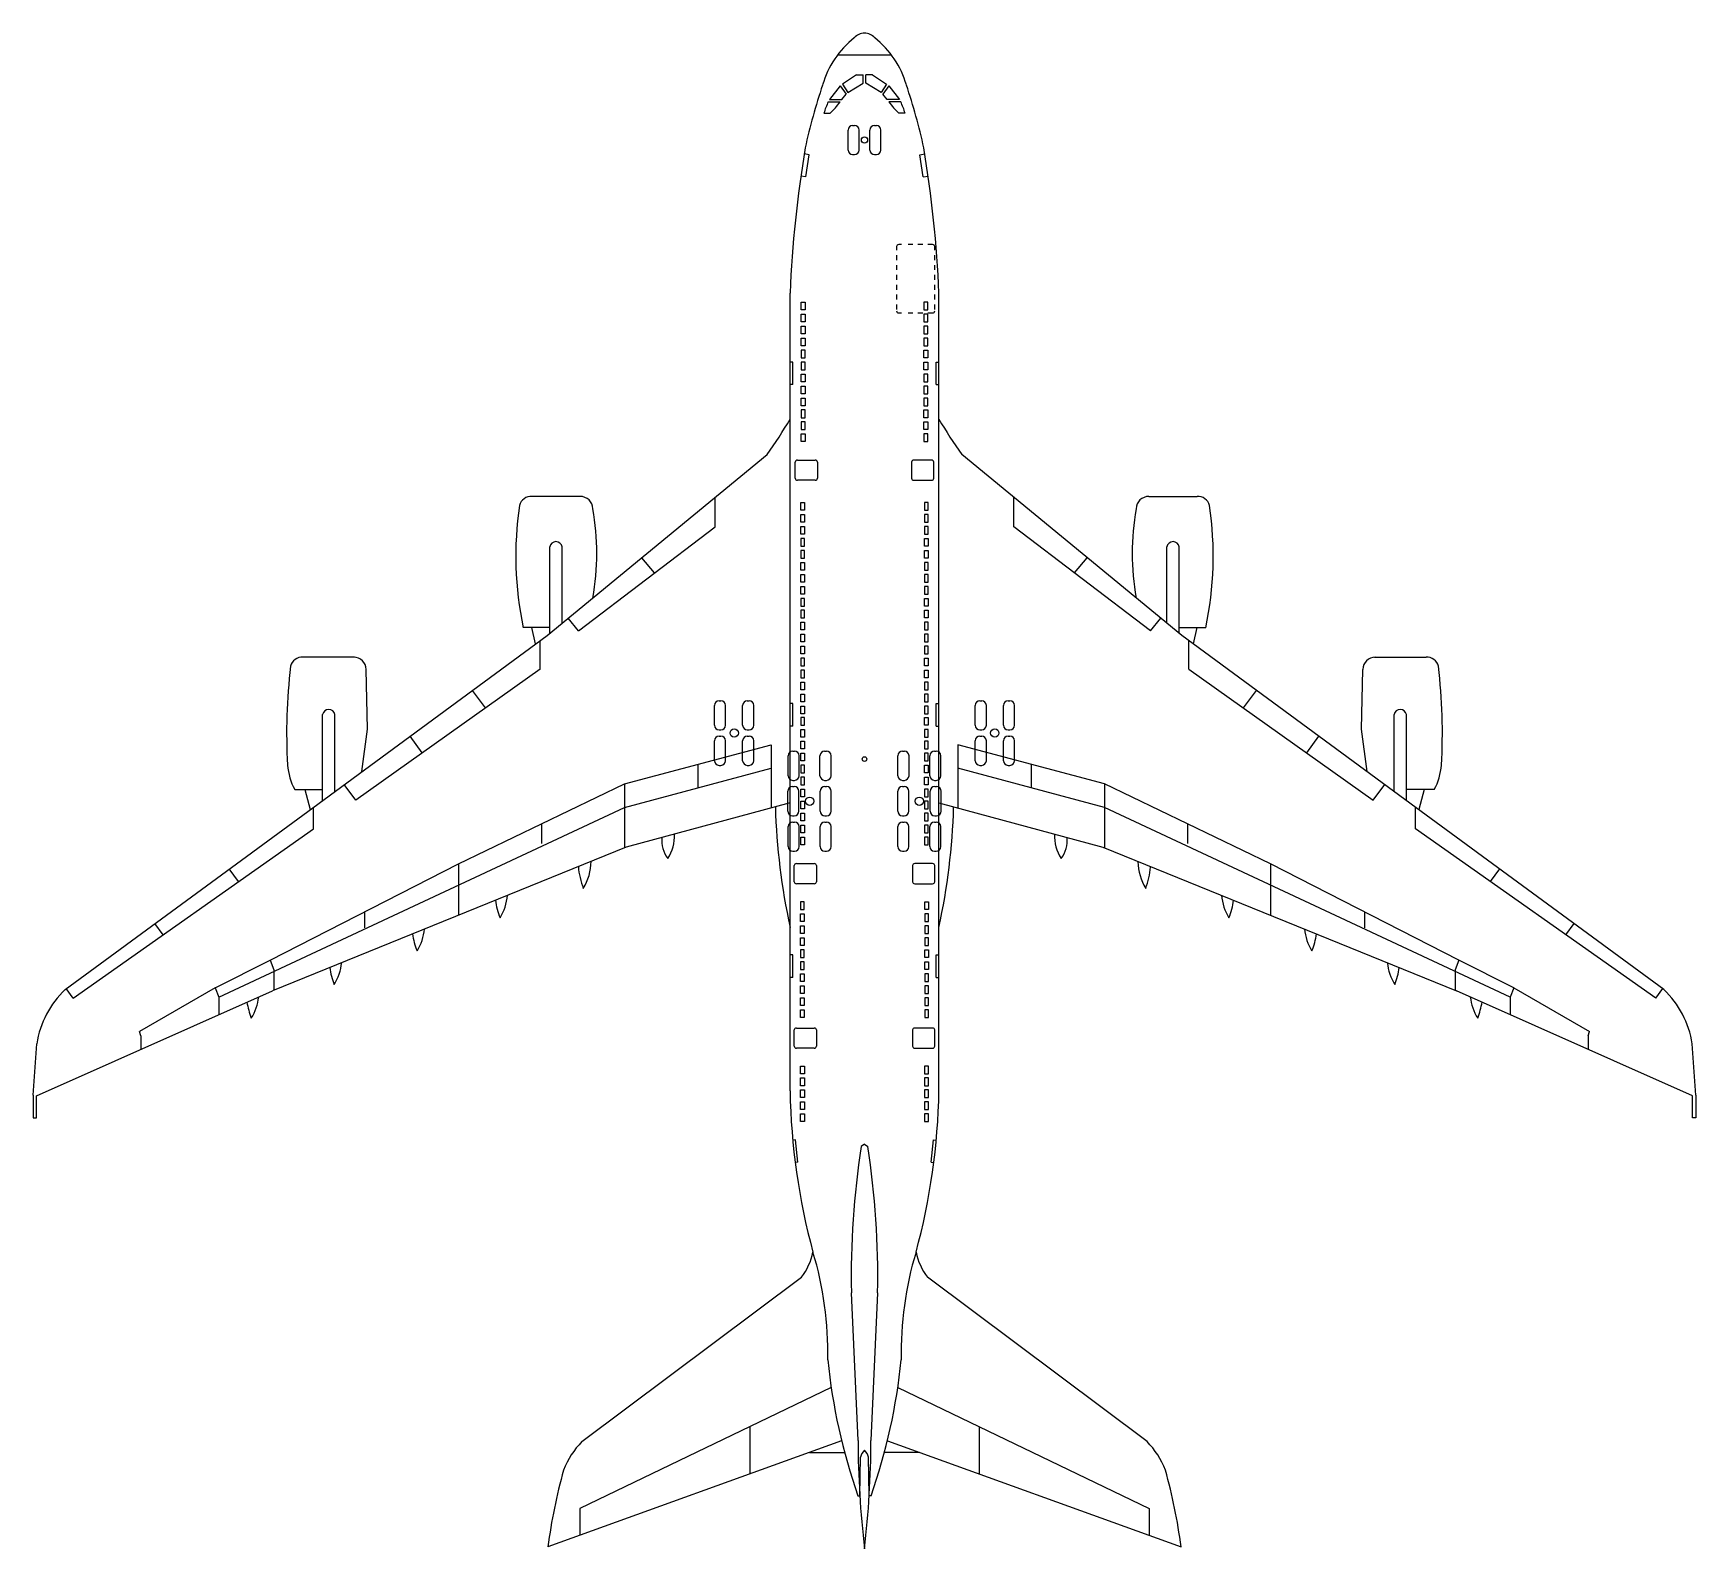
# Model space of a CAD drawing. Header units: metres. Extents: x -39.9 to 39.9, y 0 to 72.7.
import ezdxf

# ---------------------------------------------------------------- set-up
doc = ezdxf.new("R2010")
doc.units = ezdxf.units.M
doc.layers.add('Ceco.net 51 A380', color=7, linetype='Continuous')
doc.layers.add('Ceco.net 51 wheels', color=9, linetype='Continuous')

msp = doc.modelspace()

# ---------------------------------------------------------------- linework, layer by layer
at = {"layer": 'Ceco.net 51 A380', "linetype": 'Continuous'}
for p, q in [((-1.294, 71.684), (1.294, 71.684)), ((-1.163, 70.21), (-1.676, 69.543)), ((-1.163, 70.21), (-0.887, 69.801)), ((-0.382, 70.735), (-1.058, 70.278)), ((-1.058, 70.278), (-0.795, 69.889)), ((-0.795, 69.889), (-0.07, 70.338)), ((-0.382, 70.735), (-0.07, 70.735)), ((-0.07, 70.338), (-0.07, 70.735)), ((0.07, 70.338), (0.07, 70.735)), ((0.382, 70.735), (0.07, 70.735)), ((0.795, 69.889), (0.07, 70.338)), ((0.382, 70.735), (1.058, 70.278)), ((1.058, 70.278), (0.795, 69.889)), ((1.163, 70.21), (0.887, 69.801)), ((1.163, 70.21), (1.676, 69.543)), ((-1.735, 69.434), (-1.171, 69.434)), ((-1.676, 69.543), (-1.085, 69.543)), ((-1.085, 69.543), (-0.887, 69.801)), ((1.085, 69.543), (0.887, 69.801)), ((1.676, 69.543), (1.085, 69.543)), ((1.735, 69.434), (1.171, 69.434)), ((-1.944, 68.887), (-1.654, 68.887)), ((1.944, 68.887), (1.654, 68.887)), ((-2.647, 66.899), (-2.892, 66.933)), ((-2.808, 65.837), (-2.647, 66.899)), ((2.647, 66.899), (2.892, 66.933)), ((2.808, 65.837), (2.647, 66.899)), ((-2.808, 65.837), (-3.055, 65.862)), ((2.808, 65.837), (3.055, 65.862)), ((-3.57, 21.969), (-3.57, 60.258)), ((-3.039, 59.817), (-2.854, 59.817)), ((-3.039, 59.448), (-3.039, 59.817)), ((-2.854, 59.817), (-2.854, 59.448)), ((3.039, 59.817), (2.854, 59.817)), ((2.854, 59.817), (2.854, 59.448)), ((3.039, 59.448), (3.039, 59.817)), ((3.57, 21.969), (3.57, 60.258)), ((-2.854, 59.448), (-3.039, 59.448)), ((-3.039, 59.243), (-2.854, 59.243)), ((-3.039, 58.874), (-3.039, 59.243)), ((-2.854, 59.243), (-2.854, 58.874)), ((2.854, 59.448), (3.039, 59.448)), ((3.039, 59.243), (2.854, 59.243)), ((2.854, 59.243), (2.854, 58.874)), ((3.039, 58.874), (3.039, 59.243)), ((-2.854, 58.874), (-3.039, 58.874)), ((-3.039, 58.299), (-3.039, 58.668)), ((-3.039, 58.668), (-2.854, 58.668)), ((-2.854, 58.299), (-3.039, 58.299)), ((-2.854, 58.668), (-2.854, 58.299)), ((2.854, 58.874), (3.039, 58.874)), ((2.854, 58.668), (2.854, 58.299)), ((3.039, 58.668), (2.854, 58.668)), ((2.854, 58.299), (3.039, 58.299)), ((3.039, 58.299), (3.039, 58.668)), ((-3.039, 58.094), (-2.854, 58.094)), ((-3.039, 57.725), (-3.039, 58.094)), ((-2.854, 57.725), (-3.039, 57.725)), ((-3.039, 57.519), (-3.039, 57.151)), ((-2.854, 57.519), (-3.039, 57.519)), ((-2.854, 58.094), (-2.854, 57.725)), ((-2.854, 57.151), (-2.854, 57.519)), ((3.039, 58.094), (2.854, 58.094)), ((2.854, 58.094), (2.854, 57.725)), ((2.854, 57.725), (3.039, 57.725)), ((2.854, 57.151), (2.854, 57.519)), ((2.854, 57.519), (3.039, 57.519)), ((3.039, 57.725), (3.039, 58.094)), ((3.039, 57.519), (3.039, 57.151)), ((-3.43, 56.948), (-3.57, 56.948)), ((-3.43, 55.866), (-3.43, 56.948)), ((-3.039, 57.151), (-2.854, 57.151)), ((-2.854, 56.945), (-3.039, 56.945)), ((-3.039, 56.945), (-3.039, 56.576)), ((-2.854, 56.576), (-2.854, 56.945)), ((3.039, 57.151), (2.854, 57.151)), ((2.854, 56.945), (3.039, 56.945)), ((2.854, 56.576), (2.854, 56.945)), ((3.039, 56.945), (3.039, 56.576)), ((3.43, 56.948), (3.57, 56.948)), ((3.43, 55.866), (3.43, 56.948)), ((-3.43, 55.866), (-3.57, 55.866)), ((-3.039, 56.576), (-2.854, 56.576)), ((-3.039, 56.371), (-2.854, 56.371)), ((-3.039, 56.002), (-3.039, 56.371)), ((-2.854, 56.002), (-3.039, 56.002)), ((-2.854, 56.371), (-2.854, 56.002)), ((3.039, 56.576), (2.854, 56.576)), ((3.039, 56.371), (2.854, 56.371)), ((2.854, 56.371), (2.854, 56.002)), ((2.854, 56.002), (3.039, 56.002)), ((3.039, 56.002), (3.039, 56.371)), ((3.43, 55.866), (3.57, 55.866)), ((-3.039, 55.428), (-3.039, 55.796)), ((-3.039, 55.796), (-2.854, 55.796)), ((-2.854, 55.428), (-3.039, 55.428)), ((-3.039, 54.853), (-3.039, 55.222)), ((-3.039, 55.222), (-2.854, 55.222)), ((-2.854, 55.796), (-2.854, 55.428)), ((-2.854, 55.222), (-2.854, 54.853)), ((2.854, 55.796), (2.854, 55.428)), ((3.039, 55.796), (2.854, 55.796)), ((2.854, 55.428), (3.039, 55.428)), ((2.854, 55.222), (2.854, 54.853)), ((3.039, 55.222), (2.854, 55.222)), ((3.039, 55.428), (3.039, 55.796)), ((3.039, 54.853), (3.039, 55.222)), ((-2.854, 54.853), (-3.039, 54.853)), ((-2.854, 54.648), (-3.039, 54.648)), ((-3.039, 54.648), (-3.039, 54.279)), ((-3.039, 54.279), (-2.854, 54.279)), ((-2.854, 54.279), (-2.854, 54.648)), ((2.854, 54.853), (3.039, 54.853)), ((2.854, 54.648), (3.039, 54.648)), ((2.854, 54.279), (2.854, 54.648)), ((3.039, 54.279), (2.854, 54.279)), ((3.039, 54.648), (3.039, 54.279)), ((-2.854, 54.073), (-3.039, 54.073)), ((-3.039, 54.073), (-3.039, 53.704)), ((-3.039, 53.704), (-2.854, 53.704)), ((-3.039, 53.499), (-2.854, 53.499)), ((-3.039, 53.13), (-3.039, 53.499)), ((-2.854, 53.704), (-2.854, 54.073)), ((-2.854, 53.499), (-2.854, 53.13)), ((2.854, 54.073), (3.039, 54.073)), ((2.854, 53.704), (2.854, 54.073)), ((3.039, 53.704), (2.854, 53.704)), ((3.039, 53.499), (2.854, 53.499)), ((2.854, 53.499), (2.854, 53.13)), ((3.039, 54.073), (3.039, 53.704)), ((3.039, 53.13), (3.039, 53.499)), ((-2.854, 53.13), (-3.039, 53.13)), ((2.854, 53.13), (3.039, 53.13)), ((-15.219, 43.828), (-4.67, 52.509)), ((-3.33, 51.369), (-3.33, 52.145)), ((-3.219, 52.24), (-2.365, 52.24)), ((-2.254, 52.145), (-2.254, 51.369)), ((2.254, 52.145), (2.254, 51.369)), ((3.219, 52.24), (2.365, 52.24)), ((3.33, 51.369), (3.33, 52.145)), ((15.219, 43.828), (4.67, 52.509)), ((-2.365, 51.274), (-3.219, 51.274)), ((2.365, 51.274), (3.219, 51.274)), ((-13.643, 50.5), (-15.957, 50.5)), ((-7.167, 49.045), (-7.167, 50.455)), ((7.167, 49.045), (7.167, 50.455)), ((13.643, 50.5), (15.957, 50.5)), ((-3.061, 50.203), (-2.877, 50.203)), ((-3.061, 49.834), (-3.061, 50.203)), ((-2.877, 49.834), (-3.061, 49.834)), ((-3.061, 49.629), (-2.877, 49.629)), ((-3.061, 49.26), (-3.061, 49.629)), ((-2.877, 50.203), (-2.877, 49.834)), ((-2.877, 49.629), (-2.877, 49.26)), ((3.061, 50.203), (2.877, 50.203)), ((2.877, 50.203), (2.877, 49.834)), ((2.877, 49.834), (3.061, 49.834)), ((3.061, 49.629), (2.877, 49.629)), ((2.877, 49.629), (2.877, 49.26)), ((3.061, 49.834), (3.061, 50.203)), ((3.061, 49.26), (3.061, 49.629)), ((-13.724, 44.048), (-7.167, 49.045)), ((-2.877, 49.26), (-3.061, 49.26)), ((-3.061, 49.055), (-2.877, 49.055)), ((-3.061, 48.686), (-3.061, 49.055)), ((-2.877, 48.686), (-3.061, 48.686)), ((-2.877, 49.055), (-2.877, 48.686)), ((2.877, 49.26), (3.061, 49.26)), ((3.061, 49.055), (2.877, 49.055)), ((2.877, 49.055), (2.877, 48.686)), ((2.877, 48.686), (3.061, 48.686)), ((3.061, 48.686), (3.061, 49.055)), ((13.724, 44.048), (7.167, 49.045)), ((-15.094, 43.931), (-15.094, 48.083)), ((-14.506, 44.415), (-14.506, 48.083)), ((-3.061, 48.48), (-3.061, 48.111)), ((-2.877, 48.48), (-3.061, 48.48)), ((-3.061, 48.111), (-2.877, 48.111)), ((-2.877, 47.906), (-3.061, 47.906)), ((-3.061, 47.906), (-3.061, 47.537)), ((-2.877, 48.111), (-2.877, 48.48)), ((-2.877, 47.537), (-2.877, 47.906)), ((2.877, 48.111), (2.877, 48.48)), ((2.877, 48.48), (3.061, 48.48)), ((3.061, 48.111), (2.877, 48.111)), ((2.877, 47.906), (3.061, 47.906)), ((2.877, 47.537), (2.877, 47.906)), ((3.061, 48.48), (3.061, 48.111)), ((3.061, 47.906), (3.061, 47.537)), ((14.506, 44.415), (14.506, 48.083)), ((15.094, 43.931), (15.094, 48.083)), ((-10.08, 46.825), (-10.684, 47.56)), ((-3.061, 47.537), (-2.877, 47.537)), ((-3.061, 46.963), (-3.061, 47.331)), ((-3.061, 47.331), (-2.877, 47.331)), ((-2.877, 47.331), (-2.877, 46.963)), ((3.061, 47.537), (2.877, 47.537)), ((2.877, 47.331), (2.877, 46.963)), ((3.061, 47.331), (2.877, 47.331)), ((3.061, 46.963), (3.061, 47.331)), ((10.08, 46.825), (10.684, 47.56)), ((-2.877, 46.963), (-3.061, 46.963)), ((-3.061, 46.757), (-2.877, 46.757)), ((-3.061, 46.388), (-3.061, 46.757)), ((-2.877, 46.388), (-3.061, 46.388)), ((-2.877, 46.757), (-2.877, 46.388)), ((2.877, 46.963), (3.061, 46.963)), ((3.061, 46.757), (2.877, 46.757)), ((2.877, 46.757), (2.877, 46.388)), ((2.877, 46.388), (3.061, 46.388)), ((3.061, 46.388), (3.061, 46.757)), ((-3.061, 45.814), (-3.061, 46.183)), ((-3.061, 46.183), (-2.877, 46.183)), ((-2.877, 45.814), (-3.061, 45.814)), ((-2.877, 45.609), (-3.061, 45.609)), ((-3.061, 45.609), (-3.061, 45.241)), ((-2.877, 46.183), (-2.877, 45.814)), ((-2.877, 45.241), (-2.877, 45.609)), ((2.877, 46.183), (2.877, 45.814)), ((3.061, 46.183), (2.877, 46.183)), ((2.877, 45.814), (3.061, 45.814)), ((2.877, 45.609), (3.061, 45.609)), ((2.877, 45.241), (2.877, 45.609)), ((3.061, 45.814), (3.061, 46.183)), ((3.061, 45.609), (3.061, 45.241)), ((-3.061, 45.241), (-2.877, 45.241)), ((-2.877, 45.035), (-3.061, 45.035)), ((-3.061, 45.035), (-3.061, 44.666)), ((-3.061, 44.666), (-2.877, 44.666)), ((-2.877, 44.666), (-2.877, 45.035)), ((3.061, 45.241), (2.877, 45.241)), ((2.877, 45.035), (3.061, 45.035)), ((2.877, 44.666), (2.877, 45.035)), ((3.061, 44.666), (2.877, 44.666)), ((3.061, 45.035), (3.061, 44.666)), ((-15.094, 44.202), (-16.372, 44.202)), ((-15.777, 43.418), (-15.963, 44.202)), ((-13.724, 44.048), (-14.22, 44.65)), ((-3.061, 44.092), (-3.061, 44.461)), ((-3.061, 44.461), (-2.877, 44.461)), ((-2.877, 44.092), (-3.061, 44.092)), ((-3.061, 43.517), (-3.061, 43.886)), ((-3.061, 43.886), (-2.877, 43.886)), ((-2.877, 44.461), (-2.877, 44.092)), ((-2.877, 43.886), (-2.877, 43.517)), ((2.877, 44.461), (2.877, 44.092)), ((3.061, 44.461), (2.877, 44.461)), ((2.877, 44.092), (3.061, 44.092)), ((2.877, 43.886), (2.877, 43.517)), ((3.061, 43.886), (2.877, 43.886)), ((3.061, 44.092), (3.061, 44.461)), ((3.061, 43.517), (3.061, 43.886)), ((13.724, 44.048), (14.22, 44.65)), ((15.094, 44.202), (16.372, 44.202)), ((15.777, 43.418), (15.963, 44.202)), ((-26.465, 35.562), (-15.219, 43.828)), ((-15.558, 42.215), (-15.558, 43.579)), ((-2.877, 43.517), (-3.061, 43.517)), ((-3.061, 42.943), (-3.061, 43.312)), ((-3.061, 43.312), (-2.877, 43.312)), ((-2.877, 43.312), (-2.877, 42.943)), ((2.877, 43.517), (3.061, 43.517)), ((2.877, 43.312), (2.877, 42.943)), ((3.061, 43.312), (2.877, 43.312)), ((3.061, 42.943), (3.061, 43.312)), ((26.465, 35.562), (15.219, 43.828)), ((15.558, 42.215), (15.558, 43.579)), ((-24.464, 42.786), (-26.936, 42.786)), ((-2.877, 42.943), (-3.061, 42.943)), ((-2.877, 42.738), (-3.061, 42.738)), ((-3.061, 42.738), (-3.061, 42.369)), ((-3.061, 42.369), (-2.877, 42.369)), ((-2.877, 42.369), (-2.877, 42.738)), ((2.877, 42.943), (3.061, 42.943)), ((2.877, 42.738), (3.061, 42.738)), ((2.877, 42.369), (2.877, 42.738)), ((3.061, 42.369), (2.877, 42.369)), ((3.061, 42.738), (3.061, 42.369)), ((24.464, 42.786), (26.936, 42.786)), ((-15.558, 42.215), (-24.404, 35.919)), ((-23.839, 39.323), (-23.9, 42.194)), ((-3.061, 42.163), (-3.061, 41.794)), ((-2.877, 42.163), (-3.061, 42.163)), ((-3.061, 41.794), (-2.877, 41.794)), ((-3.061, 41.589), (-2.877, 41.589)), ((-3.061, 41.22), (-3.061, 41.589)), ((-2.877, 41.794), (-2.877, 42.163)), ((-2.877, 41.589), (-2.877, 41.22)), ((2.877, 41.794), (2.877, 42.163)), ((2.877, 42.163), (3.061, 42.163)), ((3.061, 41.794), (2.877, 41.794)), ((3.061, 41.589), (2.877, 41.589)), ((2.877, 41.589), (2.877, 41.22)), ((3.061, 42.163), (3.061, 41.794)), ((3.061, 41.22), (3.061, 41.589)), ((15.558, 42.215), (24.404, 35.919)), ((23.839, 39.323), (23.9, 42.194)), ((-18.18, 40.349), (-18.805, 41.192)), ((-2.877, 41.22), (-3.061, 41.22)), ((-3.061, 40.646), (-3.061, 41.014)), ((-3.061, 41.014), (-2.877, 41.014)), ((-2.877, 41.014), (-2.877, 40.646)), ((2.877, 41.22), (3.061, 41.22)), ((2.877, 41.014), (2.877, 40.646)), ((3.061, 41.014), (2.877, 41.014)), ((3.061, 40.646), (3.061, 41.014)), ((18.18, 40.349), (18.805, 41.192)), ((-25.994, 35.907), (-25.994, 40.032)), ((-25.406, 36.34), (-25.406, 40.032)), ((-3.43, 40.558), (-3.57, 40.558)), ((-3.43, 39.476), (-3.43, 40.558)), ((-2.877, 40.646), (-3.061, 40.646)), ((-3.061, 40.44), (-2.877, 40.44)), ((-3.061, 40.071), (-3.061, 40.44)), ((-2.877, 40.071), (-3.061, 40.071)), ((-3.061, 39.897), (-3.061, 39.528)), ((-2.877, 39.897), (-3.061, 39.897)), ((-2.877, 40.44), (-2.877, 40.071)), ((-2.877, 39.528), (-2.877, 39.897)), ((2.877, 40.646), (3.061, 40.646)), ((3.061, 40.44), (2.877, 40.44)), ((2.877, 40.44), (2.877, 40.071)), ((2.877, 40.071), (3.061, 40.071)), ((2.877, 39.528), (2.877, 39.897)), ((2.877, 39.897), (3.061, 39.897)), ((3.061, 40.071), (3.061, 40.44)), ((3.061, 39.897), (3.061, 39.528)), ((3.43, 39.476), (3.43, 40.558)), ((3.43, 40.558), (3.57, 40.558)), ((25.406, 36.34), (25.406, 40.032)), ((25.994, 35.907), (25.994, 40.032)), ((-24.106, 37.295), (-23.839, 39.323)), ((-3.43, 39.476), (-3.57, 39.476)), ((-3.061, 39.528), (-2.877, 39.528)), ((-3.061, 39.322), (-2.877, 39.322)), ((-3.061, 38.953), (-3.061, 39.322)), ((-2.877, 39.322), (-2.877, 38.953)), ((3.061, 39.528), (2.877, 39.528)), ((3.061, 39.322), (2.877, 39.322)), ((2.877, 39.322), (2.877, 38.953)), ((3.061, 38.953), (3.061, 39.322)), ((3.43, 39.476), (3.57, 39.476)), ((24.106, 37.295), (23.839, 39.323)), ((-21.211, 38.192), (-21.802, 38.989)), ((-11.517, 36.706), (-4.471, 38.58)), ((-4.471, 38.58), (-4.471, 35.547)), ((-2.877, 38.953), (-3.061, 38.953)), ((-3.061, 38.748), (-2.877, 38.748)), ((-3.061, 38.379), (-3.061, 38.748)), ((-2.877, 38.379), (-3.061, 38.379)), ((-2.877, 38.748), (-2.877, 38.379)), ((2.877, 38.953), (3.061, 38.953)), ((3.061, 38.748), (2.877, 38.748)), ((2.877, 38.748), (2.877, 38.379)), ((2.877, 38.379), (3.061, 38.379)), ((3.061, 38.379), (3.061, 38.748)), ((4.471, 38.58), (4.471, 35.547)), ((11.517, 36.706), (4.471, 38.58)), ((21.211, 38.192), (21.802, 38.989)), ((-3.061, 38.173), (-2.877, 38.173)), ((-3.061, 37.805), (-3.061, 38.173)), ((-2.877, 37.805), (-3.061, 37.805)), ((-3.061, 37.599), (-3.061, 37.23)), ((-2.877, 37.599), (-3.061, 37.599)), ((-2.877, 38.173), (-2.877, 37.805)), ((-2.877, 37.23), (-2.877, 37.599)), ((3.061, 38.173), (2.877, 38.173)), ((2.877, 38.173), (2.877, 37.805)), ((2.877, 37.805), (3.061, 37.805)), ((2.877, 37.23), (2.877, 37.599)), ((2.877, 37.599), (3.061, 37.599)), ((3.061, 37.805), (3.061, 38.173)), ((3.061, 37.599), (3.061, 37.23)), ((-19.474, 32.868), (-11.517, 36.706)), ((-11.517, 36.706), (-11.517, 33.634)), ((-3.061, 37.23), (-2.877, 37.23)), ((-2.877, 37.025), (-3.061, 37.025)), ((-3.061, 37.025), (-3.061, 36.656)), ((-2.877, 36.656), (-2.877, 37.025)), ((3.061, 37.23), (2.877, 37.23)), ((2.877, 37.025), (3.061, 37.025)), ((2.877, 36.656), (2.877, 37.025)), ((3.061, 37.025), (3.061, 36.656)), ((19.474, 32.868), (11.517, 36.706)), ((11.517, 36.706), (11.517, 33.634)), ((-27.333, 36.435), (-25.994, 36.435)), ((-26.846, 36.435), (-26.593, 35.468)), ((-24.404, 35.919), (-24.959, 36.668)), ((-3.061, 36.656), (-2.877, 36.656)), ((-3.061, 36.081), (-3.061, 36.45)), ((-3.061, 36.45), (-2.877, 36.45)), ((-2.877, 36.081), (-3.061, 36.081)), ((-2.877, 36.45), (-2.877, 36.081)), ((3.061, 36.656), (2.877, 36.656)), ((2.877, 36.45), (2.877, 36.081)), ((3.061, 36.45), (2.877, 36.45)), ((2.877, 36.081), (3.061, 36.081)), ((3.061, 36.081), (3.061, 36.45)), ((24.404, 35.919), (24.959, 36.668)), ((27.333, 36.435), (25.994, 36.435)), ((26.846, 36.435), (26.593, 35.468)), ((-38.344, 26.843), (-26.465, 35.562)), ((-26.428, 34.555), (-26.428, 35.588)), ((-3.57, 35.79), (-11.44, 33.665)), ((-3.061, 35.507), (-3.061, 35.876)), ((-3.061, 35.876), (-2.877, 35.876)), ((-2.877, 35.507), (-3.061, 35.507)), ((-3.061, 34.933), (-3.061, 35.302)), ((-3.061, 35.302), (-2.877, 35.302)), ((-2.877, 35.876), (-2.877, 35.507)), ((-2.877, 35.302), (-2.877, 34.933)), ((2.877, 35.876), (2.877, 35.507)), ((3.061, 35.876), (2.877, 35.876)), ((2.877, 35.507), (3.061, 35.507)), ((2.877, 35.302), (2.877, 34.933)), ((3.061, 35.302), (2.877, 35.302)), ((3.061, 35.507), (3.061, 35.876)), ((3.061, 34.933), (3.061, 35.302)), ((3.57, 35.79), (11.44, 33.665)), ((26.428, 34.555), (26.428, 35.588)), ((38.344, 26.843), (26.465, 35.562)), ((-37.957, 26.419), (-26.428, 34.555)), ((-2.877, 34.933), (-3.061, 34.933)), ((-3.061, 34.727), (-2.877, 34.727)), ((-3.061, 34.358), (-3.061, 34.727)), ((-2.877, 34.358), (-3.061, 34.358)), ((-2.877, 34.727), (-2.877, 34.358)), ((2.877, 34.933), (3.061, 34.933)), ((3.061, 34.727), (2.877, 34.727)), ((2.877, 34.727), (2.877, 34.358)), ((2.877, 34.358), (3.061, 34.358)), ((3.061, 34.358), (3.061, 34.727)), ((37.957, 26.419), (26.428, 34.555)), ((-11.44, 33.665), (-28.406, 26.775)), ((-3.061, 34.153), (-2.877, 34.153)), ((-3.061, 33.784), (-3.061, 34.153)), ((-2.877, 33.784), (-3.061, 33.784)), ((-2.877, 34.153), (-2.877, 33.784)), ((3.061, 34.153), (2.877, 34.153)), ((2.877, 34.153), (2.877, 33.784)), ((2.877, 33.784), (3.061, 33.784)), ((3.061, 33.784), (3.061, 34.153)), ((11.44, 33.665), (28.406, 26.775)), ((-19.474, 32.868), (-19.474, 30.403)), ((-3.376, 32.009), (-3.376, 32.785)), ((-3.265, 32.88), (-2.411, 32.88)), ((-2.3, 32.785), (-2.3, 32.009)), ((2.3, 32.785), (2.3, 32.009)), ((3.265, 32.88), (2.411, 32.88)), ((3.376, 32.009), (3.376, 32.785)), ((19.474, 32.868), (19.474, 30.403)), ((-30.026, 32.016), (-30.471, 32.622)), ((-2.411, 31.914), (-3.265, 31.914)), ((2.411, 31.914), (3.265, 31.914)), ((30.026, 32.016), (30.471, 32.622)), ((-2.889, 31.038), (-3.073, 31.038)), ((-3.073, 31.038), (-3.073, 30.669)), ((-3.073, 30.669), (-2.889, 30.669)), ((-3.073, 30.095), (-3.073, 30.463)), ((-3.073, 30.463), (-2.889, 30.463)), ((-2.889, 30.669), (-2.889, 31.038)), ((-2.889, 30.463), (-2.889, 30.095)), ((2.889, 31.038), (3.073, 31.038)), ((2.889, 30.669), (2.889, 31.038)), ((3.073, 30.669), (2.889, 30.669)), ((2.889, 30.463), (2.889, 30.095)), ((3.073, 30.463), (2.889, 30.463)), ((3.073, 31.038), (3.073, 30.669)), ((3.073, 30.095), (3.073, 30.463)), ((-33.645, 29.462), (-34.041, 30.002)), ((-2.889, 30.095), (-3.073, 30.095)), ((-3.073, 29.52), (-3.073, 29.889)), ((-3.073, 29.889), (-2.889, 29.889)), ((-2.889, 29.52), (-3.073, 29.52)), ((-2.889, 29.889), (-2.889, 29.52)), ((2.889, 30.095), (3.073, 30.095)), ((2.889, 29.889), (2.889, 29.52)), ((3.073, 29.889), (2.889, 29.889)), ((2.889, 29.52), (3.073, 29.52)), ((3.073, 29.52), (3.073, 29.889)), ((33.645, 29.462), (34.041, 30.002)), ((-3.073, 28.946), (-3.073, 29.315)), ((-3.073, 29.315), (-2.889, 29.315)), ((-2.889, 28.946), (-3.073, 28.946)), ((-2.889, 28.74), (-3.073, 28.74)), ((-3.073, 28.74), (-3.073, 28.372)), ((-2.889, 29.315), (-2.889, 28.946)), ((-2.889, 28.372), (-2.889, 28.74)), ((2.889, 29.315), (2.889, 28.946)), ((3.073, 29.315), (2.889, 29.315)), ((2.889, 28.946), (3.073, 28.946)), ((2.889, 28.74), (3.073, 28.74)), ((2.889, 28.372), (2.889, 28.74)), ((3.073, 28.946), (3.073, 29.315)), ((3.073, 28.74), (3.073, 28.372)), ((-31.153, 26.924), (-28.504, 28.239)), ((-28.504, 28.239), (-28.327, 27.779)), ((-3.43, 28.498), (-3.57, 28.498)), ((-3.43, 27.416), (-3.43, 28.498)), ((-3.073, 28.372), (-2.889, 28.372)), ((-3.073, 28.166), (-3.073, 27.797)), ((-2.889, 28.166), (-3.073, 28.166)), ((-2.889, 27.797), (-2.889, 28.166)), ((3.073, 28.372), (2.889, 28.372)), ((2.889, 27.797), (2.889, 28.166)), ((2.889, 28.166), (3.073, 28.166)), ((3.073, 28.166), (3.073, 27.797)), ((3.43, 28.498), (3.57, 28.498)), ((3.43, 27.416), (3.43, 28.498)), ((28.504, 28.239), (28.327, 27.779)), ((31.153, 26.924), (28.504, 28.239)), ((-28.327, 27.779), (-28.327, 26.807)), ((-3.43, 27.416), (-3.57, 27.416)), ((-3.073, 27.797), (-2.889, 27.797)), ((-3.073, 27.592), (-2.889, 27.592)), ((-3.073, 27.223), (-3.073, 27.592)), ((-2.889, 27.223), (-3.073, 27.223)), ((-2.889, 27.592), (-2.889, 27.223)), ((3.073, 27.797), (2.889, 27.797)), ((3.073, 27.592), (2.889, 27.592)), ((2.889, 27.592), (2.889, 27.223)), ((2.889, 27.223), (3.073, 27.223)), ((3.073, 27.223), (3.073, 27.592)), ((3.43, 27.416), (3.57, 27.416)), ((28.327, 27.779), (28.327, 26.807)), ((-39.724, 21.728), (-28.406, 26.775)), ((-37.957, 26.419), (-38.295, 26.88)), ((-31.153, 26.924), (-30.977, 26.464)), ((-31.153, 26.924), (-30.977, 26.464)), ((-30.977, 26.464), (-30.977, 25.629)), ((-30.977, 26.464), (-30.977, 25.629)), ((-3.073, 27.017), (-2.889, 27.017)), ((-3.073, 26.648), (-3.073, 27.017)), ((-2.889, 26.648), (-3.073, 26.648)), ((-3.073, 26.443), (-2.889, 26.443)), ((-3.073, 26.074), (-3.073, 26.443)), ((-2.889, 27.017), (-2.889, 26.648)), ((-2.889, 26.443), (-2.889, 26.074)), ((3.073, 27.017), (2.889, 27.017)), ((2.889, 27.017), (2.889, 26.648)), ((2.889, 26.648), (3.073, 26.648)), ((3.073, 26.443), (2.889, 26.443)), ((2.889, 26.443), (2.889, 26.074)), ((3.073, 26.648), (3.073, 27.017)), ((3.073, 26.074), (3.073, 26.443)), ((39.724, 21.728), (28.406, 26.775)), ((31.153, 26.924), (30.977, 26.464)), ((30.977, 26.464), (30.977, 25.629)), ((37.957, 26.419), (38.295, 26.88)), ((-2.889, 26.074), (-3.073, 26.074)), ((-3.073, 25.5), (-3.073, 25.868)), ((-3.073, 25.868), (-2.889, 25.868)), ((-2.889, 25.868), (-2.889, 25.5)), ((2.889, 26.074), (3.073, 26.074)), ((2.889, 25.868), (2.889, 25.5)), ((3.073, 25.868), (2.889, 25.868)), ((3.073, 25.5), (3.073, 25.868)), ((-3.376, 24.119), (-3.376, 24.895)), ((-3.265, 24.99), (-2.411, 24.99)), ((-2.889, 25.5), (-3.073, 25.5)), ((-2.3, 24.895), (-2.3, 24.119)), ((2.3, 24.895), (2.3, 24.119)), ((3.265, 24.99), (2.411, 24.99)), ((2.889, 25.5), (3.073, 25.5)), ((3.376, 24.119), (3.376, 24.895)), ((-39.875, 21.772), (-39.707, 24.236)), ((-34.713, 24.611), (-34.713, 23.962)), ((-2.411, 24.024), (-3.265, 24.024)), ((2.411, 24.024), (3.265, 24.024)), ((34.713, 24.611), (34.713, 23.962)), ((39.875, 21.772), (39.707, 24.236)), ((-3.064, 23.166), (-2.88, 23.166)), ((-3.064, 22.797), (-3.064, 23.166)), ((-2.88, 23.166), (-2.88, 22.797)), ((3.064, 23.166), (2.88, 23.166)), ((2.88, 23.166), (2.88, 22.797)), ((3.064, 22.797), (3.064, 23.166)), ((-2.88, 22.797), (-3.064, 22.797)), ((-3.064, 22.223), (-3.064, 22.592)), ((-3.064, 22.592), (-2.88, 22.592)), ((-2.88, 22.592), (-2.88, 22.223)), ((2.88, 22.797), (3.064, 22.797)), ((2.88, 22.592), (2.88, 22.223)), ((3.064, 22.592), (2.88, 22.592)), ((3.064, 22.223), (3.064, 22.592)), ((-39.875, 21.772), (-39.875, 20.678)), ((-39.724, 20.678), (-39.724, 21.728)), ((-2.88, 22.223), (-3.064, 22.223)), ((-3.064, 22.018), (-2.88, 22.018)), ((-3.064, 21.649), (-3.064, 22.018)), ((-2.88, 21.649), (-3.064, 21.649)), ((-2.88, 22.018), (-2.88, 21.649)), ((2.88, 22.223), (3.064, 22.223)), ((3.064, 22.018), (2.88, 22.018)), ((2.88, 22.018), (2.88, 21.649)), ((2.88, 21.649), (3.064, 21.649)), ((3.064, 21.649), (3.064, 22.018)), ((39.724, 20.678), (39.724, 21.728)), ((39.875, 21.772), (39.875, 20.678)), ((-3.064, 21.443), (-2.88, 21.443)), ((-3.064, 21.074), (-3.064, 21.443)), ((-2.88, 21.074), (-3.064, 21.074)), ((-3.064, 20.5), (-3.064, 20.869)), ((-3.064, 20.869), (-2.88, 20.869)), ((-2.88, 21.443), (-2.88, 21.074)), ((-2.88, 20.869), (-2.88, 20.5)), ((3.064, 21.443), (2.88, 21.443)), ((2.88, 21.443), (2.88, 21.074)), ((2.88, 21.074), (3.064, 21.074)), ((2.88, 20.869), (2.88, 20.5)), ((3.064, 20.869), (2.88, 20.869)), ((3.064, 21.074), (3.064, 21.443)), ((3.064, 20.5), (3.064, 20.869)), ((-39.875, 20.678), (-39.724, 20.678)), ((-2.88, 20.5), (-3.064, 20.5)), ((2.88, 20.5), (3.064, 20.5)), ((39.875, 20.678), (39.724, 20.678)), ((-3.308, 19.626), (-3.442, 19.61)), ((-3.191, 18.548), (-3.308, 19.626)), ((0, 19.418), (-0.154, 19.3)), ((0, 19.418), (0.154, 19.3)), ((3.191, 18.548), (3.308, 19.626)), ((3.308, 19.626), (3.442, 19.61)), ((-3.191, 18.548), (-3.325, 18.531)), ((3.191, 18.548), (3.325, 18.531)), ((-13.553, 5.142), (-3.024, 13.033)), ((13.553, 5.142), (3.024, 13.033)), ((-0.31, 5.202), (-0.626, 12.284)), ((0.626, 12.284), (0.31, 5.202)), ((-1.595, 7.742), (-13.655, 1.929)), ((1.595, 7.742), (13.655, 1.929)), ((-5.506, 5.857), (-5.506, 3.589)), ((5.506, 5.857), (5.506, 3.589)), ((-1.098, 5.182), (-15.187, 0.089)), ((1.098, 5.182), (15.187, 0.089)), ((-2.636, 4.626), (-0.953, 4.626)), ((-0.225, 2.546), (-0.185, 4.395)), ((0.225, 2.546), (0.185, 4.395)), ((2.636, 4.626), (0.953, 4.626)), ((-0.312, 2.546), (-0.225, 2.546)), ((0.312, 2.546), (0.225, 2.546)), ((-13.655, 1.929), (-13.655, 0.643)), ((13.655, 1.929), (13.655, 0.643))]:
    msp.add_line(p, q, dxfattribs=at)
at = {"layer": 'Ceco.net 51 A380'}
for p, q in [((-7.994, 37.643), (-7.994, 36.515)), ((7.994, 37.643), (7.994, 36.515)), ((-11.517, 35.578), (-4.471, 37.452)), ((11.517, 35.578), (4.471, 37.452)), ((-30.977, 26.464), (-11.517, 35.578)), ((30.977, 26.464), (11.517, 35.578)), ((-15.496, 34.787), (-15.496, 33.839)), ((15.496, 34.787), (15.496, 33.839)), ((-28.504, 28.239), (-19.474, 32.868)), ((28.504, 28.239), (19.474, 32.868)), ((-23.989, 30.553), (-23.989, 29.793)), ((23.989, 30.553), (23.989, 29.793)), ((-31.153, 26.924), (-34.773, 24.819)), ((31.153, 26.924), (34.773, 24.819)), ((-34.713, 24.611), (-34.773, 24.819)), ((34.713, 24.611), (34.773, 24.819))]:
    msp.add_line(p, q, dxfattribs=at)
at = {"layer": 'Ceco.net 51 A380', "linetype": 'Continuous'}
msp.add_circle((0, 37.895), 0.11, dxfattribs=at)
for centre, radius, start, end in [((0, 72.066), 0.661, 41.58127, 138.41874), ((2.27, 69.014), 4.453, 128.37025, 163.97224), ((-2.27, 69.014), 4.453, 16.02776, 51.62976), ((24.426, 61.308), 27.905, 161.32603, 167.75481), ((-24.426, 61.308), 27.905, 12.2452, 18.67397), ((0.699, 68.189), 2.734, 152.90808, 165.20795), ((-4.263, 71.68), 3.822, 313.05092, 324.01212), ((4.263, 71.68), 3.822, 215.98789, 226.94908), ((-0.699, 68.189), 2.734, 14.79205, 27.09192), ((53.164, 57.87), 56.784, 170.51518, 177.5898), ((-53.164, 57.87), 56.784, 2.4102, 9.48483), ((-23.352, 65.813), 22.935, 324.54571, 329.60378), ((23.352, 65.813), 22.935, 210.39623, 215.4543), ((-3.226, 52.135), 0.104, 85.85187, 174.45857), ((-2.358, 52.135), 0.104, 5.54144, 94.14814), ((2.358, 52.135), 0.104, 85.85187, 174.45857), ((3.226, 52.135), 0.104, 5.54144, 94.14814), ((-3.226, 51.379), 0.104, 185.54144, 274.14814), ((-2.358, 51.379), 0.104, 265.85187, 354.45857), ((2.358, 51.379), 0.104, 185.54144, 274.14814), ((3.226, 51.379), 0.104, 265.85187, 354.45857), ((-15.991, 49.926), 0.575, 86.58911, 166.07032), ((-13.638, 49.892), 0.608, 1.31773, 90.50834), ((13.638, 49.892), 0.608, 89.49167, 178.68228), ((15.991, 49.926), 0.575, 13.92969, 93.4109), ((-0.179, 47.623), 16.551, 171.51772, 191.93085), ((-24.749, 47.784), 11.91, 349.54664, 10.2632), ((24.749, 47.784), 11.91, 169.7368, 190.45336), ((0.179, 47.623), 16.551, 348.06916, 8.48229), ((-14.8, 48.032), 0.299, 9.93114, 170.06887), ((14.8, 48.032), 0.299, 9.93114, 170.06887), ((-1.13, 39.163), 26.591, 173.11424, 183.35685), ((-26.971, 42.212), 0.575, 86.58911, 166.07032), ((-24.508, 42.18), 0.608, 1.31773, 90.50834), ((24.508, 42.18), 0.608, 89.49167, 178.68228), ((26.971, 42.212), 0.575, 13.92969, 93.4109), ((1.13, 39.163), 26.591, 356.64315, 6.88576), ((-25.7, 39.981), 0.299, 9.93114, 170.06887), ((25.7, 39.981), 0.299, 9.93114, 170.06887), ((-24.736, 37.829), 2.948, 184.33669, 208.20343), ((24.736, 37.829), 2.948, 331.79658, 355.66332), ((27.039, 36.487), 31.327, 181.62235, 192.28627), ((-27.039, 36.487), 31.327, 347.71373, 358.37765), ((-11.206, 34.245), 2.098, 327.69962, 1.34332), ((11.206, 34.245), 2.098, 178.65668, 212.30038), ((-8.182, 34.035), 1.547, 176.54758, 216.04174), ((8.182, 34.035), 1.547, 323.95826, 3.45242), ((-10.26, 32.969), 3.472, 183.82234, 201.60188), ((-15.661, 33.02), 2.547, 328.53442, 359.21717), ((-3.272, 32.775), 0.104, 85.85187, 174.45857), ((-2.404, 32.775), 0.104, 5.54144, 94.14814), ((2.404, 32.775), 0.104, 85.85187, 174.45857), ((3.272, 32.775), 0.104, 5.54144, 94.14814), ((15.661, 33.02), 2.547, 181.24393, 211.46558), ((10.26, 32.969), 3.472, 338.39812, 355.73161), ((-3.272, 32.019), 0.104, 185.54144, 274.14814), ((-2.404, 32.019), 0.104, 265.85187, 354.45857), ((2.404, 32.019), 0.104, 185.54144, 274.14814), ((3.272, 32.019), 0.104, 265.85187, 354.45857), ((-14.256, 31.552), 3.472, 187.10118, 201.60188), ((-19.657, 31.603), 2.547, 328.53442, 354.48143), ((19.657, 31.603), 2.547, 185.51857, 211.46558), ((14.256, 31.552), 3.472, 338.39812, 352.89882), ((-18.235, 29.964), 3.472, 187.53978, 201.60188), ((-23.636, 30.015), 2.547, 328.53442, 353.82699), ((23.636, 30.015), 2.547, 186.17301, 211.46558), ((18.235, 29.964), 3.472, 338.39812, 352.46022), ((-27.611, 28.4), 2.547, 328.53442, 353.82699), ((27.611, 28.4), 2.547, 186.17301, 211.46558), ((-22.21, 28.349), 3.472, 187.53978, 201.60188), ((22.21, 28.349), 3.472, 338.39812, 352.46022), ((-35.115, 23.495), 4.652, 133.96947, 170.84084), ((-31.587, 26.786), 2.547, 328.53442, 353.2106), ((31.587, 26.786), 2.547, 186.7894, 211.46558), ((35.115, 23.495), 4.652, 9.15917, 46.03054), ((-26.186, 26.735), 3.472, 188.30412, 201.60188), ((26.186, 26.735), 3.472, 338.39812, 351.69588), ((-3.272, 24.885), 0.104, 85.85187, 174.45857), ((-2.404, 24.885), 0.104, 5.54144, 94.14814), ((2.404, 24.885), 0.104, 85.85187, 174.45857), ((3.272, 24.885), 0.104, 5.54144, 94.14814), ((-3.272, 24.129), 0.104, 185.54144, 274.14814), ((-2.404, 24.129), 0.104, 265.85187, 354.45857), ((2.404, 24.129), 0.104, 185.54144, 274.14814), ((3.272, 24.129), 0.104, 265.85187, 354.45857), ((27.905, 22.489), 31.479, 180.94504, 195.20431), ((-27.905, 22.489), 31.479, 344.7957, 359.05497), ((39.584, 13.101), 40.219, 171.13358, 181.16322), ((-39.584, 13.101), 40.219, 358.83678, 8.86642), ((-5.35, 14.829), 2.939, 322.34441, 348.30293), ((-18.309, 9.421), 16.552, 358.78676, 16.90152), ((18.309, 9.421), 16.552, 163.09849, 181.21325), ((5.35, 14.829), 2.939, 191.69708, 217.6556), ((26.175, 11.854), 28.075, 185.69035, 199.36311), ((-26.175, 11.854), 28.075, 340.6369, 354.30966), ((-10.782, 2.39), 3.905, 135.1944, 159.20269), ((46, 5.355), 46.31, 180.18914, 186.64056), ((-46, 5.355), 46.31, 353.35945, 359.81087), ((10.782, 2.39), 3.905, 20.79732, 44.8056), ((0.364, 4.303), 0.557, 130.81844, 170.46528), ((-0.364, 4.303), 0.557, 9.53473, 49.18157), ((11.236, -3.392), 26.652, 164.39573, 172.49358), ((-11.236, -3.392), 26.652, 7.50642, 15.60428)]:
    msp.add_arc(centre, radius, start, end, dxfattribs=at)
at = {"layer": 'Ceco.net 51 wheels', "linetype": 'Continuous'}
for p, q in [((-0.79, 67.121), (-0.79, 68.079)), ((-0.569, 68.3), (-0.481, 68.3)), ((-0.26, 67.121), (-0.26, 68.079)), ((0.26, 67.121), (0.26, 68.079)), ((0.481, 68.3), (0.569, 68.3)), ((0.79, 67.121), (0.79, 68.079)), ((-0.569, 66.9), (-0.481, 66.9)), ((0.481, 66.9), (0.569, 66.9)), ((1.535, 62.487), (1.535, 62.312)), ((1.771, 62.582), (1.641, 62.582)), ((2.325, 62.582), (2.088, 62.582)), ((2.797, 62.582), (2.56, 62.582)), ((3.269, 62.582), (3.034, 62.582)), ((3.375, 62.312), (3.375, 62.487)), ((1.535, 62.076), (1.535, 61.839)), ((1.535, 61.602), (1.535, 61.366)), ((3.375, 61.839), (3.375, 62.076)), ((3.375, 61.366), (3.375, 61.602)), ((1.535, 61.129), (1.535, 60.892)), ((1.535, 60.656), (1.535, 60.419)), ((3.375, 60.892), (3.375, 61.129)), ((3.375, 60.419), (3.375, 60.656)), ((1.535, 60.182), (1.535, 59.946)), ((3.375, 59.946), (3.375, 60.182)), ((1.535, 59.709), (1.535, 59.473)), ((1.637, 59.306), (1.771, 59.306)), ((2.088, 59.306), (2.325, 59.306)), ((2.56, 59.306), (2.797, 59.306)), ((3.034, 59.306), (3.269, 59.306)), ((3.375, 59.473), (3.375, 59.709)), ((-6.974, 40.695), (-6.886, 40.695)), ((-5.624, 40.695), (-5.536, 40.695)), ((5.536, 40.695), (5.624, 40.695)), ((6.886, 40.695), (6.974, 40.695)), ((-7.195, 39.516), (-7.195, 40.474)), ((-6.665, 39.516), (-6.665, 40.474)), ((-5.845, 39.516), (-5.845, 40.474)), ((-5.315, 39.516), (-5.315, 40.474)), ((5.315, 39.516), (5.315, 40.474)), ((5.845, 39.516), (5.845, 40.474)), ((6.665, 39.516), (6.665, 40.474)), ((7.195, 39.516), (7.195, 40.474)), ((-6.974, 39.295), (-6.886, 39.295)), ((-5.624, 39.295), (-5.536, 39.295)), ((5.536, 39.295), (5.624, 39.295)), ((6.886, 39.295), (6.974, 39.295)), ((-7.195, 37.816), (-7.195, 38.774)), ((-6.974, 38.995), (-6.886, 38.995)), ((-6.665, 37.816), (-6.665, 38.774)), ((-5.845, 37.816), (-5.845, 38.774)), ((-5.624, 38.995), (-5.536, 38.995)), ((-5.315, 37.816), (-5.315, 38.774)), ((5.315, 37.816), (5.315, 38.774)), ((5.536, 38.995), (5.624, 38.995)), ((5.845, 37.816), (5.845, 38.774)), ((6.665, 37.816), (6.665, 38.774)), ((6.886, 38.995), (6.974, 38.995)), ((7.195, 37.816), (7.195, 38.774)), ((-6.974, 37.595), (-6.886, 37.595)), ((-5.624, 37.595), (-5.536, 37.595)), ((-3.665, 37.096), (-3.665, 38.054)), ((-3.444, 38.275), (-3.356, 38.275)), ((-3.135, 37.096), (-3.135, 38.054)), ((-2.135, 37.096), (-2.135, 38.054)), ((-1.914, 38.275), (-1.826, 38.275)), ((-1.605, 37.096), (-1.605, 38.054)), ((1.605, 37.096), (1.605, 38.054)), ((1.826, 38.275), (1.914, 38.275)), ((2.135, 37.096), (2.135, 38.054)), ((3.135, 37.096), (3.135, 38.054)), ((3.356, 38.275), (3.444, 38.275)), ((3.665, 37.096), (3.665, 38.054)), ((5.536, 37.595), (5.624, 37.595)), ((6.886, 37.595), (6.974, 37.595)), ((-3.444, 36.875), (-3.356, 36.875)), ((-1.914, 36.875), (-1.826, 36.875)), ((1.826, 36.875), (1.914, 36.875)), ((3.356, 36.875), (3.444, 36.875)), ((-3.675, 35.396), (-3.675, 36.354)), ((-3.454, 36.575), (-3.366, 36.575)), ((-3.145, 35.396), (-3.145, 36.354)), ((-2.125, 35.396), (-2.125, 36.354)), ((-1.904, 36.575), (-1.816, 36.575)), ((-1.595, 35.396), (-1.595, 36.354)), ((1.595, 35.396), (1.595, 36.354)), ((1.816, 36.575), (1.904, 36.575)), ((2.125, 35.396), (2.125, 36.354)), ((3.145, 35.396), (3.145, 36.354)), ((3.366, 36.575), (3.454, 36.575)), ((3.675, 35.396), (3.675, 36.354)), ((-3.454, 35.175), (-3.366, 35.175)), ((-1.904, 35.175), (-1.816, 35.175)), ((1.816, 35.175), (1.904, 35.175)), ((3.366, 35.175), (3.454, 35.175)), ((1.6, 33.696), (1.6, 34.654)), ((1.821, 34.875), (1.909, 34.875)), ((2.13, 33.696), (2.13, 34.654)), ((3.13, 33.696), (3.13, 34.654)), ((3.351, 34.875), (3.439, 34.875)), ((3.66, 33.696), (3.66, 34.654)), ((1.821, 33.475), (1.909, 33.475)), ((3.351, 33.475), (3.439, 33.475))]:
    msp.add_line(p, q, dxfattribs=at)
at = {"layer": 'Ceco.net 51 wheels', "color": 0, "linetype": 'Continuous'}
for p, q in [((-3.66, 33.696), (-3.66, 34.654)), ((-3.439, 34.875), (-3.351, 34.875)), ((-3.13, 33.696), (-3.13, 34.654)), ((-2.13, 33.696), (-2.13, 34.654)), ((-1.909, 34.875), (-1.821, 34.875)), ((-1.6, 33.696), (-1.6, 34.654)), ((-3.439, 33.475), (-3.351, 33.475)), ((-1.909, 33.475), (-1.821, 33.475))]:
    msp.add_line(p, q, dxfattribs=at)
at = {"layer": 'Ceco.net 51 wheels', "linetype": 'Continuous'}
for centre, radius in [((0, 67.6), 0.15), ((-6.25, 39.145), 0.2), ((6.25, 39.145), 0.2), ((-2.63, 35.875), 0.2), ((2.63, 35.875), 0.2)]:
    msp.add_circle(centre, radius, dxfattribs=at)
for centre, radius, start, end in [((-0.569, 68.079), 0.221, 90, 180), ((-0.481, 68.079), 0.221, 0, 90), ((0.481, 68.079), 0.221, 90, 180), ((0.569, 68.079), 0.221, 0, 90), ((-0.569, 67.121), 0.221, 180, 270), ((-0.481, 67.121), 0.221, 270, 0), ((0.481, 67.121), 0.221, 180, 270), ((0.569, 67.121), 0.221, 270, 0), ((1.639, 62.477), 0.104, 88.97137, 174.45857), ((3.271, 62.477), 0.104, 5.54144, 91.02864), ((1.639, 59.411), 0.104, 185.54144, 271.02864), ((3.271, 59.411), 0.104, 268.97137, 354.45857), ((-6.974, 40.474), 0.221, 90, 180), ((-6.886, 40.474), 0.221, 0, 90), ((-5.624, 40.474), 0.221, 90, 180), ((-5.536, 40.474), 0.221, 0, 90), ((5.536, 40.474), 0.221, 90, 180), ((5.624, 40.474), 0.221, 0, 90), ((6.886, 40.474), 0.221, 90, 180), ((6.974, 40.474), 0.221, 0, 90), ((-6.974, 39.516), 0.221, 180, 270), ((-6.886, 39.516), 0.221, 270, 0), ((-5.624, 39.516), 0.221, 180, 270), ((-5.536, 39.516), 0.221, 270, 0), ((5.536, 39.516), 0.221, 180, 270), ((5.624, 39.516), 0.221, 270, 0), ((6.886, 39.516), 0.221, 180, 270), ((6.974, 39.516), 0.221, 270, 0), ((-6.974, 38.774), 0.221, 90, 180), ((-6.886, 38.774), 0.221, 0, 90), ((-5.624, 38.774), 0.221, 90, 180), ((-5.536, 38.774), 0.221, 0, 90), ((5.536, 38.774), 0.221, 90, 180), ((5.624, 38.774), 0.221, 0, 90), ((6.886, 38.774), 0.221, 90, 180), ((6.974, 38.774), 0.221, 0, 90), ((-6.974, 37.816), 0.221, 180, 270), ((-6.886, 37.816), 0.221, 270, 0), ((-5.624, 37.816), 0.221, 180, 270), ((-5.536, 37.816), 0.221, 270, 0), ((-3.444, 38.054), 0.221, 90, 180), ((-3.356, 38.054), 0.221, 0, 90), ((-1.914, 38.054), 0.221, 90, 180), ((-1.826, 38.054), 0.221, 0, 90), ((1.826, 38.054), 0.221, 90, 180), ((1.914, 38.054), 0.221, 0, 90), ((3.356, 38.054), 0.221, 90, 180), ((3.444, 38.054), 0.221, 0, 90), ((5.536, 37.816), 0.221, 180, 270), ((5.624, 37.816), 0.221, 270, 0), ((6.886, 37.816), 0.221, 180, 270), ((6.974, 37.816), 0.221, 270, 0), ((-3.444, 37.096), 0.221, 180, 270), ((-3.356, 37.096), 0.221, 270, 0), ((-1.914, 37.096), 0.221, 180, 270), ((-1.826, 37.096), 0.221, 270, 0), ((1.826, 37.096), 0.221, 180, 270), ((1.914, 37.096), 0.221, 270, 0), ((3.356, 37.096), 0.221, 180, 270), ((3.444, 37.096), 0.221, 270, 0), ((-3.454, 36.354), 0.221, 90, 180), ((-3.366, 36.354), 0.221, 0, 90), ((-1.904, 36.354), 0.221, 90, 180), ((-1.816, 36.354), 0.221, 0, 90), ((1.816, 36.354), 0.221, 90, 180), ((1.904, 36.354), 0.221, 0, 90), ((3.366, 36.354), 0.221, 90, 180), ((3.454, 36.354), 0.221, 0, 90), ((-3.454, 35.396), 0.221, 180, 270), ((-3.366, 35.396), 0.221, 270, 0), ((-1.904, 35.396), 0.221, 180, 270), ((-1.816, 35.396), 0.221, 270, 0), ((1.816, 35.396), 0.221, 180, 270), ((1.904, 35.396), 0.221, 270, 0), ((3.366, 35.396), 0.221, 180, 270), ((3.454, 35.396), 0.221, 270, 0), ((1.821, 34.654), 0.221, 90, 180), ((1.909, 34.654), 0.221, 0, 90), ((3.351, 34.654), 0.221, 90, 180), ((3.439, 34.654), 0.221, 0, 90), ((1.821, 33.696), 0.221, 180, 270), ((1.909, 33.696), 0.221, 270, 0), ((3.351, 33.696), 0.221, 180, 270), ((3.439, 33.696), 0.221, 270, 0)]:
    msp.add_arc(centre, radius, start, end, dxfattribs=at)
at = {"layer": 'Ceco.net 51 wheels', "color": 0, "linetype": 'Continuous'}
for centre, start, end in [((-3.439, 34.654), 90, 180), ((-3.351, 34.654), 0, 90), ((-1.909, 34.654), 90, 180), ((-1.821, 34.654), 0, 90), ((-3.439, 33.696), 180, 270), ((-3.351, 33.696), 270, 0), ((-1.909, 33.696), 180, 270), ((-1.821, 33.696), 270, 0)]:
    msp.add_arc(centre, 0.221, start, end, dxfattribs=at)

doc.saveas('drawing.dxf')
